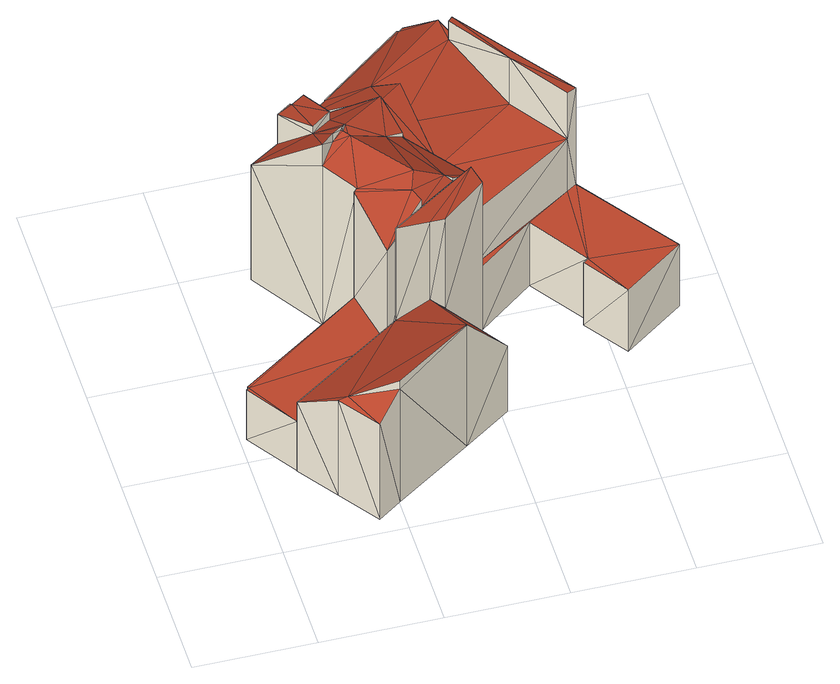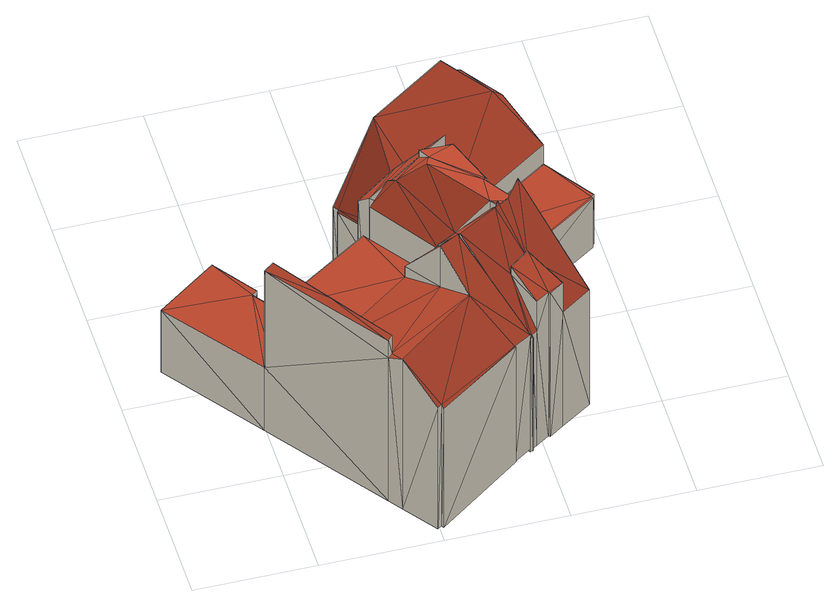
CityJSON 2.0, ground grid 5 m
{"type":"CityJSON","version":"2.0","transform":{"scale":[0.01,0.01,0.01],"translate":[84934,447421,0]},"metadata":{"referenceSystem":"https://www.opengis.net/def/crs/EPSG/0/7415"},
"CityObjects":{
"building1":{"type":"Building","attributes":{"oorspronkelijk_bouwjaar":1880,"status":"Pand in gebruik","geconstateerd":false,"h_maaiveld":0.033,"dak_type":"slanted","pw_datum":"2013-12-01","pw_actueel":"yes","pw_bron":"ahn3","reconstructie_methode":"tudelft3d-geoflow","versie_methode":"v21.03.1","kas_warenhuis":false,"ondergronds_type":"above ground","lod11_replace":false,"reconstruction_skipped":false},"geometry":[{"type":"Solid","lod":"2.2","boundaries":[[[[0,1,2]],[[3,4,5]],[[3,6,4]],[[2,1,7]],[[8,6,3]],[[6,1,4]],[[7,1,6]],[[9,10,11]],[[10,6,11]],[[7,6,10]],[[12,2,7]],[[13,5,4]],[[14,13,4]],[[15,7,16]],[[16,7,10]],[[17,9,11]],[[18,17,11]],[[19,6,8]],[[20,19,8]],[[21,0,2]],[[22,21,2]],[[23,16,17]],[[17,16,9]],[[9,16,10]],[[24,25,23]],[[23,25,16]],[[26,1,21]],[[21,1,0]],[[27,12,7]],[[15,27,7]],[[22,2,27]],[[27,2,12]],[[19,11,6]],[[28,18,19]],[[19,18,11]],[[20,8,3]],[[29,20,3]],[[28,19,24]],[[24,19,25]],[[29,3,5]],[[13,29,5]],[[14,30,31]],[[30,14,26]],[[26,14,1]],[[1,14,4]],[[14,31,13]],[[13,31,29]],[[25,26,22]],[[21,22,26]],[[15,22,27]],[[15,25,22]],[[25,15,16]],[[18,28,24]],[[17,18,23]],[[23,18,24]],[[30,26,31]],[[31,26,19]],[[19,26,25]],[[31,19,20]],[[31,20,29]]]],"semantics":{"surfaces":[{"type":"GroundSurface"},{"type":"WallSurface"},{"type":"RoofSurface"}],"values":[[0,0,0,0,0,0,0,0,0,0,0,1,1,1,1,1,1,1,1,1,1,1,1,1,1,1,1,1,1,1,1,1,1,1,1,1,1,1,1,1,1,1,1,1,1,2,2,2,2,2,2,2,2,2,2,2,2,2,2,2]]}}]},
"building2":{"type":"Building","attributes":{"oorspronkelijk_bouwjaar":1880,"status":"Pand in gebruik","geconstateerd":false,"h_maaiveld":0.042,"dak_type":"slanted","pw_datum":"2013-12-01","pw_actueel":"yes","pw_bron":"ahn3","reconstructie_methode":"tudelft3d-geoflow","versie_methode":"v21.03.1","kas_warenhuis":false,"ondergronds_type":"above ground","lod11_replace":false,"reconstruction_skipped":false},"geometry":[{"type":"Solid","lod":"2.2","boundaries":[[[[32,33,34]],[[35,36,37]],[[35,38,36]],[[34,39,40]],[[41,42,43]],[[44,35,42]],[[34,33,38]],[[42,37,43]],[[34,38,39]],[[35,37,42]],[[38,33,36]],[[45,39,46]],[[47,48,45]],[[40,39,45]],[[40,48,49]],[[48,40,45]],[[40,49,50]],[[51,52,53]],[[54,50,52]],[[40,50,54]],[[52,50,53]],[[55,42,56]],[[56,42,41]],[[57,52,58]],[[58,52,51]],[[58,51,53]],[[59,58,53]],[[59,53,50]],[[60,59,50]],[[61,62,63]],[[63,62,48]],[[48,62,49]],[[63,48,64]],[[64,48,47]],[[65,44,55]],[[55,44,42]],[[66,45,46]],[[67,66,46]],[[68,40,69]],[[69,40,54]],[[70,38,71]],[[72,70,71]],[[71,38,35]],[[71,35,65]],[[65,35,44]],[[73,43,37]],[[74,73,37]],[[75,76,77]],[[69,54,52]],[[57,69,52]],[[78,36,75]],[[75,36,33]],[[79,74,78]],[[80,79,78]],[[36,74,37]],[[78,74,36]],[[76,75,81]],[[81,33,32]],[[81,75,33]],[[80,78,82]],[[81,32,83]],[[83,32,34]],[[84,85,86]],[[87,84,86]],[[88,89,90]],[[83,91,92]],[[89,88,92]],[[91,83,68]],[[68,83,40]],[[40,83,34]],[[64,47,66]],[[93,64,66]],[[66,47,45]],[[93,66,94]],[[95,93,94]],[[95,94,96]],[[96,94,97]],[[67,46,39]],[[84,67,85]],[[85,67,39]],[[87,86,98]],[[99,87,98]],[[56,41,73]],[[73,41,43]],[[72,71,79]],[[79,71,74]],[[85,39,70]],[[70,39,38]],[[99,98,90]],[[100,99,90]],[[100,90,101]],[[60,50,49]],[[62,60,49]],[[96,97,61]],[[61,97,62]],[[73,74,55]],[[56,73,55]],[[65,55,71]],[[55,74,71]],[[80,82,79]],[[88,85,70]],[[88,86,85]],[[90,86,88]],[[98,86,90]],[[102,88,70]],[[70,72,82]],[[102,70,82]],[[72,79,82]],[[77,78,75]],[[102,82,77]],[[77,82,78]],[[81,83,77]],[[102,92,88]],[[77,83,92]],[[76,81,77]],[[77,92,102]],[[101,90,89]],[[68,101,92]],[[92,101,89]],[[68,92,91]],[[96,61,63]],[[93,63,64]],[[95,96,63]],[[95,63,93]],[[84,87,94]],[[62,97,60]],[[69,97,68]],[[58,59,57]],[[60,69,57]],[[67,94,66]],[[84,94,67]],[[87,99,94]],[[99,101,94]],[[100,101,99]],[[101,97,94]],[[68,97,101]],[[69,60,97]],[[59,60,57]]]],"semantics":{"surfaces":[{"type":"GroundSurface"},{"type":"WallSurface"},{"type":"RoofSurface"}],"values":[[0,0,0,0,0,0,0,0,0,0,0,0,0,0,0,0,0,0,0,0,0,1,1,1,1,1,1,1,1,1,1,1,1,1,1,1,1,1,1,1,1,1,1,1,1,1,1,1,1,1,1,1,1,1,1,1,1,1,1,1,1,1,1,1,1,1,1,1,1,1,1,1,1,1,1,1,1,1,1,1,1,1,1,1,1,1,1,1,1,1,1,1,1,1,1,2,2,2,2,2,2,2,2,2,2,2,2,2,2,2,2,2,2,2,2,2,2,2,2,2,2,2,2,2,2,2,2,2,2,2,2,2,2,2,2,2,2,2]]}}]},
"building3":{"type":"Building","attributes":{"oorspronkelijk_bouwjaar":1811,"status":"Pand in gebruik","geconstateerd":false,"h_maaiveld":0.195,"dak_type":"slanted","pw_datum":"2013-12-01","pw_actueel":"yes","pw_bron":"ahn3","reconstructie_methode":"tudelft3d-geoflow","versie_methode":"v21.03.1","kas_warenhuis":false,"ondergronds_type":"above ground","lod11_replace":false,"reconstruction_skipped":false},"geometry":[{"type":"Solid","lod":"2.2","boundaries":[[[[103,104,105]],[[106,107,108]],[[104,107,105]],[[104,109,107]],[[110,109,104]],[[109,111,107]],[[111,108,107]],[[112,113,111]],[[114,115,116]],[[117,115,114]],[[117,114,112]],[[113,118,111]],[[114,113,112]],[[119,120,113]],[[118,108,111]],[[120,118,113]],[[121,120,122]],[[122,120,119]],[[123,103,124]],[[124,103,105]],[[125,113,126]],[[126,113,114]],[[126,114,127]],[[127,114,116]],[[128,115,129]],[[129,115,117]],[[130,118,121]],[[131,130,121]],[[121,118,120]],[[132,133,134]],[[135,132,134]],[[122,119,125]],[[125,119,113]],[[136,106,108]],[[137,136,108]],[[138,107,136]],[[136,107,106]],[[124,105,107]],[[138,124,107]],[[139,104,123]],[[123,104,103]],[[140,110,139]],[[139,110,104]],[[137,108,130]],[[141,137,130]],[[130,108,118]],[[142,111,109]],[[143,142,109]],[[144,142,145]],[[146,144,145]],[[147,148,149]],[[143,109,140]],[[140,109,110]],[[135,134,150]],[[150,134,151]],[[151,134,152]],[[127,116,128]],[[128,116,115]],[[141,130,153]],[[154,141,153]],[[154,153,148]],[[147,154,148]],[[146,145,132]],[[132,145,133]],[[150,151,142]],[[144,150,142]],[[111,151,112]],[[142,151,111]],[[131,121,134]],[[134,121,152]],[[129,117,112]],[[151,129,112]],[[126,151,152]],[[126,129,151]],[[128,129,126]],[[125,152,121]],[[122,125,121]],[[126,152,125]],[[127,128,126]],[[135,150,132]],[[132,144,146]],[[132,150,144]],[[133,153,134]],[[131,153,130]],[[131,134,153]],[[143,149,145]],[[133,148,153]],[[142,143,145]],[[145,149,148]],[[133,145,148]],[[147,137,154]],[[154,137,141]],[[137,147,149]],[[140,139,143]],[[136,137,149]],[[123,138,139]],[[136,149,138]],[[139,149,143]],[[124,138,123]],[[138,149,139]]]],"semantics":{"surfaces":[{"type":"GroundSurface"},{"type":"WallSurface"},{"type":"RoofSurface"}],"values":[[0,0,0,0,0,0,0,0,0,0,0,0,0,0,0,0,1,1,1,1,1,1,1,1,1,1,1,1,1,1,1,1,1,1,1,1,1,1,1,1,1,1,1,1,1,1,1,1,1,1,1,1,1,1,1,1,1,1,1,1,1,1,1,1,1,1,1,1,1,1,1,1,2,2,2,2,2,2,2,2,2,2,2,2,2,2,2,2,2,2,2,2,2,2,2,2,2,2,2,2]]}}]}
},
"vertices":[
[1026,501,3],[828,365,3],[1011,521,3],[284,243,3],[501,142,3],[403,74,3],[648,733,3],[841,776,3],[167,408,3],[1047,932,3],[862,791,3],[1014,979,3],[1016,525,3],[403,74,518],[501,142,618],[841,776,357],[862,791,325],[1047,932,820],[1014,979,869],[648,733,373],[167,408,374],[1026,501,359],[1011,521,359],[862,791,810],[795,773,829],[795,773,407],[828,365,659],[1016,525,352],[648,733,872],[284,243,516],[501,142,662],[322,232,538],
[1014,979,4],[927,921,4],[820,1255,4],[552,981,4],[774,818,4],[608,706,4],[565,989,4],[470,1136,4],[758,1343,4],[26,620,4],[39,629,4],[167,409,4],[34,637,4],[401,1529,4],[273,1444,4],[462,1570,4],[467,1564,4],[523,1601,4],[548,1618,4],[546,1626,4],[548,1624,4],[544,1625,4],[557,1630,4],[39,629,273],[26,620,273],[548,1624,620],[546,1626,617],[544,1625,617],[548,1618,625],[523,1601,784],[523,1601,626],[467,1564,784],[462,1570,781],[34,637,273],[401,1529,622],[273,1444,626],[758,1343,964],[557,1630,620],[565,989,864],[552,981,283],[552,981,855],[167,409,270],[608,706,278],[927,921,871],[927,921,888],[898,937,896],[774,818,872],[608,706,789],[774,818,912],[1014,979,823],[752,872,919],[820,1255,813],[470,1136,985],[470,1136,866],[527,1202,917],[527,1202,960],[596,1189,948],[596,1189,905],[575,1219,948],[820,1255,835],[746,1233,858],[401,1529,781],[499,1379,798],[499,1379,836],[582,1440,835],[582,1440,791],[569,1228,947],[569,1228,961],[575,1219,971],[588,1239,961],[776,940,955],
[988,1947,20],[995,1935,20],[630,1682,20],[557,1630,20],[632,1680,20],[763,1337,20],[1113,1807,20],[1012,1947,20],[1153,1753,20],[1508,1263,20],[1283,1112,20],[1449,872,20],[1553,672,20],[1426,854,20],[1806,853,20],[880,1170,20],[1047,932,20],[1031,955,20],[1031,955,364],[1047,932,364],[988,1947,664],[630,1682,645],[1283,1112,364],[1449,872,358],[1426,854,358],[1553,672,354],[1806,853,354],[880,1170,649],[1031,955,649],[1305,1477,894],[1305,1477,645],[1468,1237,645],[1468,1237,895],[557,1630,640],[763,1337,955],[632,1680,647],[995,1935,676],[1012,1947,678],[880,1170,693],[1153,1753,797],[1113,1807,830],[1153,1753,889],[1134,1731,794],[1134,1731,894],[848,1390,966],[848,1390,745],[774,1537,824],[1508,1263,887],[1508,1263,363],[1468,1237,363],[938,1211,649],[938,1211,708]
]}
